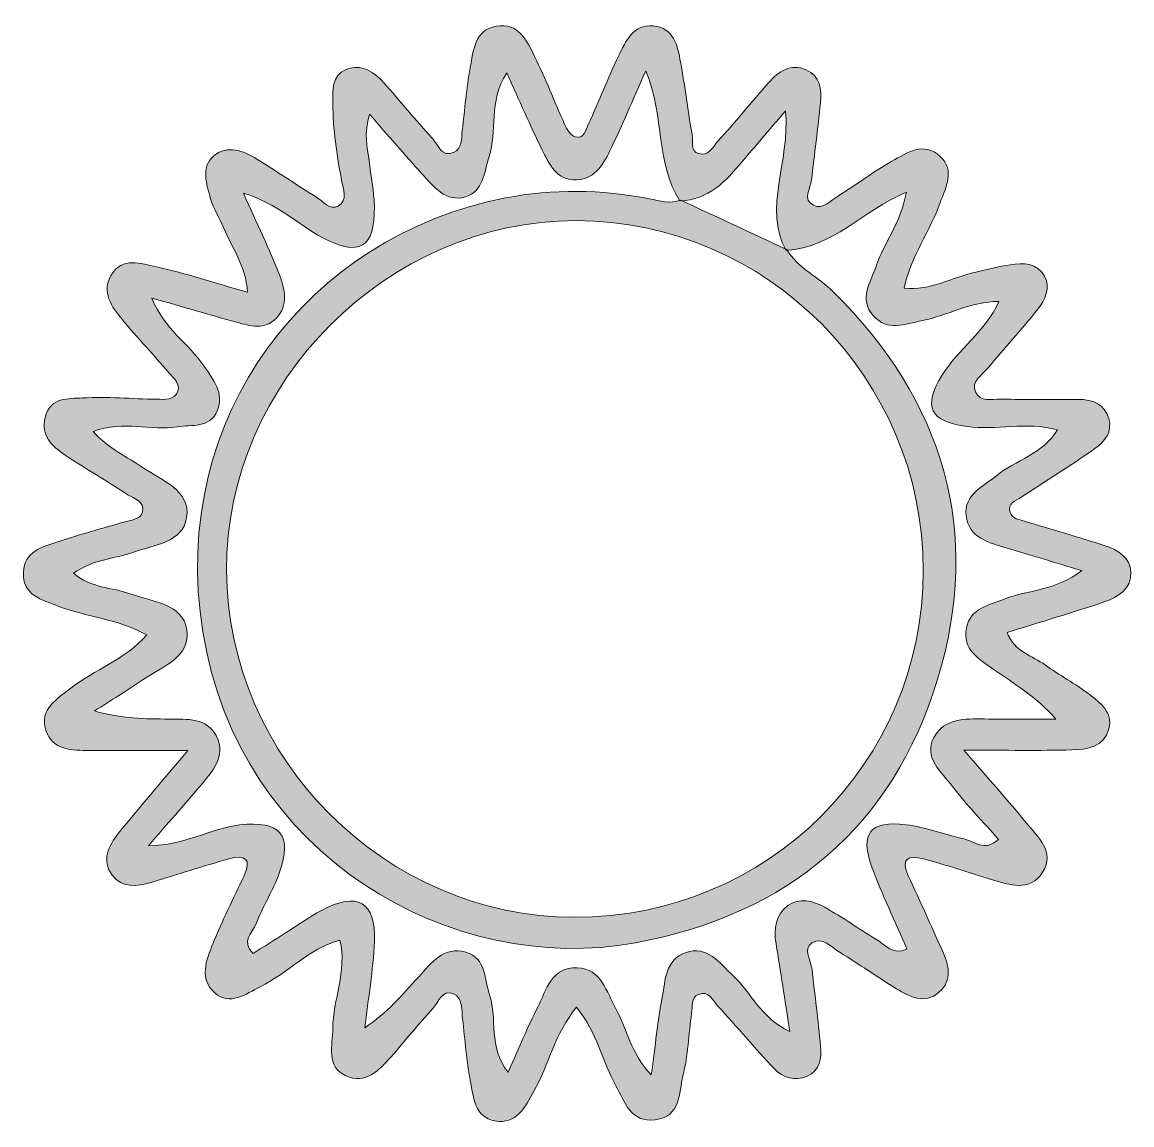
# Model space of a CAD drawing. Header units: inches. Extents: x 29.5 to 41.6, y -56.3 to -44.4.
import ezdxf

# ---------------------------------------------------------------- set-up
doc = ezdxf.new("R2010")
doc.units = ezdxf.units.IN
doc.header["$MEASUREMENT"] = 0
doc.layers.add('Слой 1', color=7, linetype='Continuous', lineweight=0)

# ---------------------------------------------------------------- blocks, each defined once
blk = doc.blocks.new('Block_0')
at = {"layer": 'Слой 1', "true_color": 0x000000, "transparency": 33554687}
h = blk.add_hatch(color=18, dxfattribs=at)
h.dxf.hatch_style = 2
edge = h.paths.add_edge_path()
edge.add_spline(control_points=[(36.668, -46.295), (36.407, -45.897), (36.507, -45.398), (36.3, -44.886), (36.151, -45.22), (36.044, -45.475), (35.925, -45.724), (35.847, -45.885), (35.759, -46.057), (35.55, -46.068), (35.33, -46.079), (35.252, -45.895), (35.174, -45.738), (35.047, -45.48), (34.933, -45.216), (34.793, -44.91), (34.591, -45.225), (34.693, -45.539), (34.603, -45.815), (34.546, -45.985), (34.542, -46.193), (34.347, -46.252), (34.133, -46.316), (33.999, -46.141), (33.871, -45.999), (33.688, -45.798), (33.511, -45.591), (33.307, -45.358), (33.24, -45.567), (33.286, -45.715), (33.301, -45.863), (33.319, -46.027), (33.356, -46.19), (33.359, -46.355), (33.366, -46.808), (33.195, -46.906), (32.795, -46.693), (32.531, -46.553), (32.315, -46.326), (31.94, -46.213), (32.09, -46.549), (32.222, -46.818), (32.33, -47.096), (32.389, -47.249), (32.431, -47.425), (32.297, -47.566), (32.173, -47.698), (32.015, -47.652), (31.866, -47.611), (31.577, -47.53), (31.289, -47.446), (30.948, -47.349), (31.084, -47.688), (31.351, -47.844), (31.511, -48.082), (31.611, -48.231), (31.738, -48.377), (31.657, -48.57), (31.577, -48.763), (31.381, -48.717), (31.223, -48.743), (30.94, -48.791), (30.646, -48.671), (30.313, -48.795), (30.484, -48.988), (30.684, -49.068), (30.855, -49.187), (31.059, -49.329), (31.369, -49.431), (31.325, -49.728), (31.284, -50), (30.973, -50.02), (30.748, -50.102), (30.541, -50.177), (30.306, -50.179), (30.099, -50.331), (30.289, -50.493), (30.518, -50.481), (30.715, -50.554), (30.949, -50.64), (31.282, -50.654), (31.327, -50.943), (31.372, -51.236), (31.061, -51.343), (30.854, -51.483), (30.681, -51.599), (30.504, -51.709), (30.328, -51.822), (30.615, -51.909), (30.877, -51.907), (31.138, -51.91), (31.33, -51.912), (31.547, -51.894), (31.648, -52.095), (31.758, -52.316), (31.598, -52.483), (31.467, -52.64), (31.3, -52.841), (31.125, -53.036), (30.911, -53.282), (31.309, -53.281), (31.586, -53.092), (31.899, -53.057), (32.341, -53.008), (32.477, -53.161), (32.329, -53.579), (32.261, -53.77), (32.147, -53.945), (32.074, -54.135), (32.04, -54.226), (31.907, -54.318), (32.047, -54.449), (32.163, -54.375), (32.28, -54.301), (32.396, -54.227), (32.526, -54.145), (32.651, -54.056), (32.786, -53.983), (33.173, -53.773), (33.38, -53.89), (33.36, -54.32), (33.345, -54.633), (33.292, -54.943), (33.256, -55.255), (33.495, -55.095), (33.664, -54.897), (33.839, -54.703), (33.975, -54.551), (34.114, -54.368), (34.349, -54.436), (34.572, -54.501), (34.551, -54.73), (34.609, -54.908), (34.692, -55.16), (34.589, -55.458), (34.807, -55.736), (34.928, -55.467), (35.02, -55.245), (35.129, -55.031), (35.223, -54.845), (35.278, -54.592), (35.556, -54.605), (35.821, -54.617), (35.874, -54.865), (35.976, -55.05), (36.095, -55.266), (36.134, -55.527), (36.359, -55.766), (36.403, -55.443), (36.428, -55.18), (36.478, -54.922), (36.512, -54.741), (36.509, -54.518), (36.729, -54.441), (36.97, -54.357), (37.095, -54.553), (37.244, -54.69), (37.441, -54.87), (37.543, -55.147), (37.86, -55.295), (37.804, -54.943), (37.759, -54.644), (37.71, -54.346), (37.683, -54.184), (37.71, -54.025), (37.838, -53.93), (37.957, -53.843), (38.112, -53.876), (38.239, -53.949), (38.427, -54.057), (38.605, -54.181), (38.791, -54.293), (38.889, -54.352), (38.971, -54.473), (39.129, -54.404), (38.997, -54.098), (38.859, -53.811), (38.749, -53.514), (38.614, -53.151), (38.731, -53.004), (39.119, -53.055), (39.332, -53.082), (39.537, -53.164), (39.747, -53.208), (39.859, -53.232), (39.969, -53.352), (40.121, -53.214), (39.952, -53.022), (39.774, -52.841), (39.623, -52.64), (39.507, -52.485), (39.301, -52.332), (39.422, -52.106), (39.533, -51.901), (39.758, -51.906), (39.967, -51.909), (40.226, -51.913), (40.484, -51.91), (40.743, -51.91), (40.527, -51.669), (40.289, -51.527), (40.064, -51.369), (39.912, -51.261), (39.724, -51.159), (39.773, -50.921), (39.817, -50.708), (40.014, -50.677), (40.176, -50.613), (40.439, -50.509), (40.745, -50.52), (41.022, -50.301), (40.724, -50.211), (40.47, -50.135), (40.216, -50.058), (40.02, -49.999), (39.797, -49.952), (39.77, -49.704), (39.745, -49.476), (39.953, -49.392), (40.099, -49.273), (40.305, -49.104), (40.596, -49.042), (40.761, -48.777), (40.414, -48.681), (40.095, -48.785), (39.78, -48.741), (39.376, -48.684), (39.299, -48.527), (39.507, -48.187), (39.68, -47.905), (39.974, -47.718), (40.125, -47.386), (39.814, -47.386), (39.567, -47.539), (39.296, -47.593), (39.106, -47.631), (38.918, -47.715), (38.764, -47.539), (38.604, -47.358), (38.736, -47.177), (38.796, -47.002), (38.884, -46.746), (39.066, -46.525), (39.123, -46.2), (38.646, -46.408), (38.32, -46.805), (37.82, -46.833), (37.565, -46.368), (37.865, -45.89), (37.813, -45.321), (37.618, -45.549), (37.482, -45.708), (37.347, -45.867), (37.166, -46.081), (36.98, -46.288), (36.668, -46.295)], knot_values=[0, 0, 0, 0, 1, 1, 1, 2, 2, 2, 3, 3, 3, 4, 4, 4, 5, 5, 5, 6, 6, 6, 7, 7, 7, 8, 8, 8, 9, 9, 9, 10, 10, 10, 11, 11, 11, 12, 12, 12, 13, 13, 13, 14, 14, 14, 15, 15, 15, 16, 16, 16, 17, 17, 17, 18, 18, 18, 19, 19, 19, 20, 20, 20, 21, 21, 21, 22, 22, 22, 23, 23, 23, 24, 24, 24, 25, 25, 25, 26, 26, 26, 27, 27, 27, 28, 28, 28, 29, 29, 29, 30, 30, 30, 31, 31, 31, 32, 32, 32, 33, 33, 33, 34, 34, 34, 35, 35, 35, 36, 36, 36, 37, 37, 37, 38, 38, 38, 39, 39, 39, 40, 40, 40, 41, 41, 41, 42, 42, 42, 43, 43, 43, 44, 44, 44, 45, 45, 45, 46, 46, 46, 47, 47, 47, 48, 48, 48, 49, 49, 49, 50, 50, 50, 51, 51, 51, 52, 52, 52, 53, 53, 53, 54, 54, 54, 55, 55, 55, 56, 56, 56, 57, 57, 57, 58, 58, 58, 59, 59, 59, 60, 60, 60, 61, 61, 61, 62, 62, 62, 63, 63, 63, 64, 64, 64, 65, 65, 65, 66, 66, 66, 67, 67, 67, 68, 68, 68, 69, 69, 69, 70, 70, 70, 71, 71, 71, 72, 72, 72, 73, 73, 73, 74, 74, 74, 75, 75, 75, 76, 76, 76, 77, 77, 77, 78, 78, 78, 79, 79, 79, 80, 80, 80, 81, 81, 81, 82, 82, 82, 83, 83, 83, 84, 84, 84, 85, 85, 85, 85], degree=3, periodic=0)
edge = h.paths.add_edge_path()
edge.add_spline(control_points=[(35.55, -55.032), (35.31, -55.321), (35.247, -55.657), (35.087, -55.943), (34.992, -56.112), (34.901, -56.306), (34.665, -56.264), (34.446, -56.225), (34.434, -56.01), (34.401, -55.842), (34.357, -55.618), (34.342, -55.387), (34.314, -55.16), (34.302, -55.06), (34.321, -54.93), (34.216, -54.886), (34.091, -54.834), (34.054, -54.98), (33.992, -55.047), (33.835, -55.215), (33.692, -55.396), (33.541, -55.568), (33.411, -55.716), (33.261, -55.871), (33.05, -55.774), (32.83, -55.673), (32.908, -55.448), (32.908, -55.263), (32.908, -54.949), (33.068, -54.647), (32.985, -54.305), (32.642, -54.401), (32.416, -54.665), (32.123, -54.81), (31.966, -54.888), (31.796, -55.021), (31.63, -54.876), (31.457, -54.726), (31.537, -54.521), (31.609, -54.345), (31.711, -54.097), (31.829, -53.856), (31.945, -53.615), (32.037, -53.423), (31.954, -53.377), (31.784, -53.424), (31.501, -53.503), (31.223, -53.596), (30.942, -53.679), (30.789, -53.724), (30.627, -53.746), (30.519, -53.602), (30.399, -53.441), (30.478, -53.282), (30.586, -53.148), (30.808, -52.874), (31.039, -52.606), (31.339, -52.25), (30.923, -52.25), (30.601, -52.252), (30.279, -52.25), (30.086, -52.249), (29.869, -52.251), (29.799, -52.029), (29.728, -51.804), (29.92, -51.693), (30.072, -51.574), (30.328, -51.372), (30.657, -51.271), (30.893, -50.998), (30.578, -50.825), (30.24, -50.804), (29.935, -50.686), (29.762, -50.618), (29.544, -50.573), (29.556, -50.319), (29.567, -50.095), (29.76, -50.045), (29.928, -49.99), (30.169, -49.91), (30.415, -49.842), (30.659, -49.772), (30.732, -49.751), (30.826, -49.75), (30.846, -49.664), (30.873, -49.548), (30.755, -49.524), (30.688, -49.48), (30.465, -49.332), (30.231, -49.199), (30.009, -49.051), (29.867, -48.956), (29.745, -48.839), (29.792, -48.641), (29.845, -48.42), (30.045, -48.44), (30.196, -48.431), (30.463, -48.415), (30.732, -48.441), (31, -48.445), (31.087, -48.446), (31.195, -48.46), (31.23, -48.355), (31.257, -48.275), (31.182, -48.216), (31.133, -48.159), (30.966, -47.966), (30.793, -47.778), (30.629, -47.583), (30.51, -47.443), (30.4, -47.283), (30.508, -47.099), (30.625, -46.901), (30.832, -46.973), (30.997, -47.01), (31.316, -47.082), (31.629, -47.185), (31.984, -47.286), (31.968, -46.99), (31.81, -46.8), (31.724, -46.585), (31.682, -46.479), (31.616, -46.38), (31.585, -46.272), (31.541, -46.114), (31.475, -45.926), (31.622, -45.805), (31.764, -45.688), (31.94, -45.751), (32.087, -45.843), (32.304, -45.978), (32.515, -46.122), (32.731, -46.256), (32.804, -46.301), (32.876, -46.401), (32.965, -46.352), (33.075, -46.291), (33.021, -46.162), (33.004, -46.073), (32.95, -45.797), (32.91, -45.52), (32.909, -45.239), (32.909, -45.1), (32.892, -44.94), (33.052, -44.873), (33.219, -44.804), (33.352, -44.897), (33.459, -45.014), (33.639, -45.213), (33.806, -45.423), (33.988, -45.619), (34.05, -45.686), (34.083, -45.829), (34.217, -45.771), (34.311, -45.73), (34.3, -45.622), (34.311, -45.534), (34.339, -45.307), (34.355, -45.077), (34.398, -44.852), (34.432, -44.671), (34.441, -44.445), (34.68, -44.403), (34.921, -44.36), (35.011, -44.562), (35.095, -44.731), (35.214, -44.97), (35.308, -45.222), (35.42, -45.465), (35.444, -45.519), (35.487, -45.591), (35.535, -45.603), (35.631, -45.628), (35.651, -45.525), (35.68, -45.462), (35.791, -45.219), (35.887, -44.968), (36.004, -44.728), (36.08, -44.57), (36.161, -44.381), (36.38, -44.4), (36.602, -44.42), (36.644, -44.615), (36.676, -44.793), (36.723, -45.056), (36.758, -45.321), (36.801, -45.584), (36.813, -45.655), (36.781, -45.755), (36.87, -45.784), (36.978, -45.82), (37.025, -45.712), (37.08, -45.65), (37.268, -45.442), (37.446, -45.224), (37.632, -45.014), (37.739, -44.892), (37.87, -44.805), (38.036, -44.875), (38.191, -44.94), (38.204, -45.091), (38.191, -45.234), (38.164, -45.513), (38.126, -45.79), (38.095, -46.068), (38.084, -46.162), (37.994, -46.28), (38.115, -46.343), (38.218, -46.397), (38.303, -46.291), (38.386, -46.24), (38.582, -46.119), (38.766, -45.98), (38.965, -45.867), (39.128, -45.774), (39.311, -45.647), (39.49, -45.815), (39.652, -45.966), (39.549, -46.148), (39.489, -46.314), (39.378, -46.623), (39.173, -46.894), (39.097, -47.242), (39.388, -47.273), (39.62, -47.12), (39.873, -47.069), (39.998, -47.043), (40.12, -47.007), (40.246, -46.987), (40.389, -46.965), (40.541, -46.967), (40.619, -47.112), (40.687, -47.238), (40.627, -47.368), (40.547, -47.469), (40.372, -47.688), (40.182, -47.895), (40.002, -48.111), (39.939, -48.185), (39.822, -48.249), (39.871, -48.365), (39.92, -48.482), (40.048, -48.442), (40.144, -48.444), (40.424, -48.449), (40.705, -48.447), (40.986, -48.446), (41.14, -48.446), (41.268, -48.5), (41.315, -48.654), (41.358, -48.796), (41.271, -48.907), (41.165, -48.98), (40.904, -49.163), (40.631, -49.328), (40.367, -49.506), (40.311, -49.544), (40.213, -49.569), (40.247, -49.671), (40.269, -49.74), (40.34, -49.748), (40.402, -49.766), (40.694, -49.854), (40.987, -49.94), (41.277, -50.033), (41.416, -50.078), (41.547, -50.16), (41.555, -50.318), (41.565, -50.498), (41.417, -50.587), (41.271, -50.638), (40.924, -50.757), (40.572, -50.86), (40.214, -50.971), (40.293, -51.186), (40.487, -51.223), (40.626, -51.324), (40.781, -51.436), (40.952, -51.525), (41.103, -51.642), (41.222, -51.733), (41.364, -51.837), (41.315, -52.017), (41.262, -52.214), (41.082, -52.24), (40.915, -52.244), (40.563, -52.254), (40.21, -52.247), (39.746, -52.247), (40.018, -52.563), (40.227, -52.793), (40.421, -53.035), (40.544, -53.188), (40.74, -53.347), (40.598, -53.57), (40.46, -53.787), (40.24, -53.707), (40.042, -53.647), (39.798, -53.573), (39.556, -53.492), (39.311, -53.425), (39.142, -53.379), (39.056, -53.422), (39.146, -53.615), (39.27, -53.88), (39.389, -54.148), (39.51, -54.415), (39.582, -54.573), (39.627, -54.738), (39.475, -54.87), (39.319, -55.005), (39.16, -54.919), (39.016, -54.832), (38.809, -54.706), (38.611, -54.565), (38.404, -54.44), (38.31, -54.383), (38.212, -54.26), (38.099, -54.335), (37.998, -54.402), (38.089, -54.523), (38.1, -54.62), (38.131, -54.898), (38.167, -55.176), (38.192, -55.455), (38.204, -55.584), (38.189, -55.717), (38.046, -55.779), (37.914, -55.835), (37.785, -55.797), (37.693, -55.701), (37.483, -55.479), (37.287, -55.244), (37.08, -55.019), (37.024, -54.958), (36.982, -54.847), (36.87, -54.894), (36.786, -54.929), (36.807, -55.024), (36.796, -55.096), (36.764, -55.323), (36.756, -55.555), (36.702, -55.777), (36.658, -55.961), (36.679, -56.217), (36.402, -56.252), (36.135, -56.287), (36.072, -56.06), (35.976, -55.884), (35.829, -55.618), (35.772, -55.308), (35.55, -55.032)], knot_values=[0, 0, 0, 0, 1, 1, 1, 2, 2, 2, 3, 3, 3, 4, 4, 4, 5, 5, 5, 6, 6, 6, 7, 7, 7, 8, 8, 8, 9, 9, 9, 10, 10, 10, 11, 11, 11, 12, 12, 12, 13, 13, 13, 14, 14, 14, 15, 15, 15, 16, 16, 16, 17, 17, 17, 18, 18, 18, 19, 19, 19, 20, 20, 20, 21, 21, 21, 22, 22, 22, 23, 23, 23, 24, 24, 24, 25, 25, 25, 26, 26, 26, 27, 27, 27, 28, 28, 28, 29, 29, 29, 30, 30, 30, 31, 31, 31, 32, 32, 32, 33, 33, 33, 34, 34, 34, 35, 35, 35, 36, 36, 36, 37, 37, 37, 38, 38, 38, 39, 39, 39, 40, 40, 40, 41, 41, 41, 42, 42, 42, 43, 43, 43, 44, 44, 44, 45, 45, 45, 46, 46, 46, 47, 47, 47, 48, 48, 48, 49, 49, 49, 50, 50, 50, 51, 51, 51, 52, 52, 52, 53, 53, 53, 54, 54, 54, 55, 55, 55, 56, 56, 56, 57, 57, 57, 58, 58, 58, 59, 59, 59, 60, 60, 60, 61, 61, 61, 62, 62, 62, 63, 63, 63, 64, 64, 64, 65, 65, 65, 66, 66, 66, 67, 67, 67, 68, 68, 68, 69, 69, 69, 70, 70, 70, 71, 71, 71, 72, 72, 72, 73, 73, 73, 74, 74, 74, 75, 75, 75, 76, 76, 76, 77, 77, 77, 78, 78, 78, 79, 79, 79, 80, 80, 80, 81, 81, 81, 82, 82, 82, 83, 83, 83, 84, 84, 84, 85, 85, 85, 86, 86, 86, 87, 87, 87, 88, 88, 88, 89, 89, 89, 90, 90, 90, 91, 91, 91, 92, 92, 92, 93, 93, 93, 94, 94, 94, 95, 95, 95, 96, 96, 96, 97, 97, 97, 98, 98, 98, 99, 99, 99, 100, 100, 100, 101, 101, 101, 102, 102, 102, 103, 103, 103, 104, 104, 104, 105, 105, 105, 106, 106, 106, 107, 107, 107, 108, 108, 108, 109, 109, 109, 110, 110, 110, 111, 111, 111, 112, 112, 112, 113, 113, 113, 114, 114, 114, 115, 115, 115, 116, 116, 116, 117, 117, 117, 117], degree=3, periodic=0)
h = blk.add_hatch(color=18, dxfattribs=at)
h.dxf.hatch_style = 2
edge = h.paths.add_edge_path()
edge.add_spline(control_points=[(39.305, -50.3), (39.309, -48.222), (37.611, -46.511), (35.544, -46.51), (33.5, -46.509), (31.746, -48.266), (31.757, -50.302), (31.769, -52.345), (33.485, -54.056), (35.525, -54.058), (37.618, -54.061), (39.302, -52.387), (39.305, -50.3)], knot_values=[0, 0, 0, 0, 1, 1, 1, 2, 2, 2, 3, 3, 3, 4, 4, 4, 4], degree=3, periodic=0)
edge = h.paths.add_edge_path()
edge.add_spline(control_points=[(36.676, -46.287), (37.06, -46.466), (37.444, -46.645), (37.828, -46.824), (37.95, -47.026), (38.169, -47.121), (38.331, -47.281), (39.527, -48.461), (39.948, -49.88), (39.461, -51.478), (38.975, -53.074), (37.848, -54.026), (36.188, -54.334), (34.21, -54.701), (31.892, -53.408), (31.5, -50.962), (31.124, -48.621), (32.657, -46.677), (34.778, -46.264), (35.291, -46.165), (35.819, -46.172), (36.339, -46.273), (36.452, -46.296), (36.562, -46.333), (36.676, -46.287)], knot_values=[0, 0, 0, 0, 1, 1, 1, 2, 2, 2, 3, 3, 3, 4, 4, 4, 5, 5, 5, 6, 6, 6, 7, 7, 7, 8, 8, 8, 8], degree=3, periodic=0)
at = {"layer": 'Слой 1'}
for points, knots in [([(35.55, -55.032), (35.31, -55.321), (35.247, -55.657), (35.087, -55.943), (34.992, -56.112), (34.901, -56.306), (34.665, -56.264), (34.446, -56.225), (34.434, -56.01), (34.401, -55.842), (34.357, -55.618), (34.342, -55.387), (34.314, -55.16), (34.302, -55.06), (34.321, -54.93), (34.216, -54.886), (34.091, -54.834), (34.054, -54.98), (33.992, -55.047), (33.835, -55.215), (33.692, -55.396), (33.541, -55.568), (33.411, -55.716), (33.261, -55.871), (33.05, -55.774), (32.83, -55.673), (32.908, -55.448), (32.908, -55.263), (32.908, -54.949), (33.068, -54.647), (32.985, -54.305), (32.642, -54.401), (32.416, -54.665), (32.123, -54.81), (31.966, -54.888), (31.796, -55.021), (31.63, -54.876), (31.457, -54.726), (31.537, -54.521), (31.609, -54.345), (31.711, -54.097), (31.829, -53.856), (31.945, -53.615), (32.037, -53.423), (31.954, -53.377), (31.784, -53.424), (31.501, -53.503), (31.223, -53.596), (30.942, -53.679), (30.789, -53.724), (30.627, -53.746), (30.519, -53.602), (30.399, -53.441), (30.478, -53.282), (30.586, -53.148), (30.808, -52.874), (31.039, -52.606), (31.339, -52.25), (30.923, -52.25), (30.601, -52.252), (30.279, -52.25), (30.086, -52.249), (29.869, -52.251), (29.799, -52.029), (29.728, -51.804), (29.92, -51.693), (30.072, -51.574), (30.328, -51.372), (30.657, -51.271), (30.893, -50.998), (30.578, -50.825), (30.24, -50.804), (29.935, -50.686), (29.762, -50.618), (29.544, -50.573), (29.556, -50.319), (29.567, -50.095), (29.76, -50.045), (29.928, -49.99), (30.169, -49.91), (30.415, -49.842), (30.659, -49.772), (30.732, -49.751), (30.826, -49.75), (30.846, -49.664), (30.873, -49.548), (30.755, -49.524), (30.688, -49.48), (30.465, -49.332), (30.231, -49.199), (30.009, -49.051), (29.867, -48.956), (29.745, -48.839), (29.792, -48.641), (29.845, -48.42), (30.045, -48.44), (30.196, -48.431), (30.463, -48.415), (30.732, -48.441), (31, -48.445), (31.087, -48.446), (31.195, -48.46), (31.23, -48.355), (31.257, -48.275), (31.182, -48.216), (31.133, -48.159), (30.966, -47.966), (30.793, -47.778), (30.629, -47.583), (30.51, -47.443), (30.4, -47.283), (30.508, -47.099), (30.625, -46.901), (30.832, -46.973), (30.997, -47.01), (31.316, -47.082), (31.629, -47.185), (31.984, -47.286), (31.968, -46.99), (31.81, -46.8), (31.724, -46.585), (31.682, -46.479), (31.616, -46.38), (31.585, -46.272), (31.541, -46.114), (31.475, -45.926), (31.622, -45.805), (31.764, -45.688), (31.94, -45.751), (32.087, -45.843), (32.304, -45.978), (32.515, -46.122), (32.731, -46.256), (32.804, -46.301), (32.876, -46.401), (32.965, -46.352), (33.075, -46.291), (33.021, -46.162), (33.004, -46.073), (32.95, -45.797), (32.91, -45.52), (32.909, -45.239), (32.909, -45.1), (32.892, -44.94), (33.052, -44.873), (33.219, -44.804), (33.352, -44.897), (33.459, -45.014), (33.639, -45.213), (33.806, -45.423), (33.988, -45.619), (34.05, -45.686), (34.083, -45.829), (34.217, -45.771), (34.311, -45.73), (34.3, -45.622), (34.311, -45.534), (34.339, -45.307), (34.355, -45.077), (34.398, -44.852), (34.432, -44.671), (34.441, -44.445), (34.68, -44.403), (34.921, -44.36), (35.011, -44.562), (35.095, -44.731), (35.214, -44.97), (35.308, -45.222), (35.42, -45.465), (35.444, -45.519), (35.487, -45.591), (35.535, -45.603), (35.631, -45.628), (35.651, -45.525), (35.68, -45.462), (35.791, -45.219), (35.887, -44.968), (36.004, -44.728), (36.08, -44.57), (36.161, -44.381), (36.38, -44.4), (36.602, -44.42), (36.644, -44.615), (36.676, -44.793), (36.723, -45.056), (36.758, -45.321), (36.801, -45.584), (36.813, -45.655), (36.781, -45.755), (36.87, -45.784), (36.978, -45.82), (37.025, -45.712), (37.08, -45.65), (37.268, -45.442), (37.446, -45.224), (37.632, -45.014), (37.739, -44.892), (37.87, -44.805), (38.036, -44.875), (38.191, -44.94), (38.204, -45.091), (38.191, -45.234), (38.164, -45.513), (38.126, -45.79), (38.095, -46.068), (38.084, -46.162), (37.994, -46.28), (38.115, -46.343), (38.218, -46.397), (38.303, -46.291), (38.386, -46.24), (38.582, -46.119), (38.766, -45.98), (38.965, -45.867), (39.128, -45.774), (39.311, -45.647), (39.49, -45.815), (39.652, -45.966), (39.549, -46.148), (39.489, -46.314), (39.378, -46.623), (39.173, -46.894), (39.097, -47.242), (39.388, -47.273), (39.62, -47.12), (39.873, -47.069), (39.998, -47.043), (40.12, -47.007), (40.246, -46.987), (40.389, -46.965), (40.541, -46.967), (40.619, -47.112), (40.687, -47.238), (40.627, -47.368), (40.547, -47.469), (40.372, -47.688), (40.182, -47.895), (40.002, -48.111), (39.939, -48.185), (39.822, -48.249), (39.871, -48.365), (39.92, -48.482), (40.048, -48.442), (40.144, -48.444), (40.424, -48.449), (40.705, -48.447), (40.986, -48.446), (41.14, -48.446), (41.268, -48.5), (41.315, -48.654), (41.358, -48.796), (41.271, -48.907), (41.165, -48.98), (40.904, -49.163), (40.631, -49.328), (40.367, -49.506), (40.311, -49.544), (40.213, -49.569), (40.247, -49.671), (40.269, -49.74), (40.34, -49.748), (40.402, -49.766), (40.694, -49.854), (40.987, -49.94), (41.277, -50.033), (41.416, -50.078), (41.547, -50.16), (41.555, -50.318), (41.565, -50.498), (41.417, -50.587), (41.271, -50.638), (40.924, -50.757), (40.572, -50.86), (40.214, -50.971), (40.293, -51.186), (40.487, -51.223), (40.626, -51.324), (40.781, -51.436), (40.952, -51.525), (41.103, -51.642), (41.222, -51.733), (41.364, -51.837), (41.315, -52.017), (41.262, -52.214), (41.082, -52.24), (40.915, -52.244), (40.563, -52.254), (40.21, -52.247), (39.746, -52.247), (40.018, -52.563), (40.227, -52.793), (40.421, -53.035), (40.544, -53.188), (40.74, -53.347), (40.598, -53.57), (40.46, -53.787), (40.24, -53.707), (40.042, -53.647), (39.798, -53.573), (39.556, -53.492), (39.311, -53.425), (39.142, -53.379), (39.056, -53.422), (39.146, -53.615), (39.27, -53.88), (39.389, -54.148), (39.51, -54.415), (39.582, -54.573), (39.627, -54.738), (39.475, -54.87), (39.319, -55.005), (39.16, -54.919), (39.016, -54.832), (38.809, -54.706), (38.611, -54.565), (38.404, -54.44), (38.31, -54.383), (38.212, -54.26), (38.099, -54.335), (37.998, -54.402), (38.089, -54.523), (38.1, -54.62), (38.131, -54.898), (38.167, -55.176), (38.192, -55.455), (38.204, -55.584), (38.189, -55.717), (38.046, -55.779), (37.914, -55.835), (37.785, -55.797), (37.693, -55.701), (37.483, -55.479), (37.287, -55.244), (37.08, -55.019), (37.024, -54.958), (36.982, -54.847), (36.87, -54.894), (36.786, -54.929), (36.807, -55.024), (36.796, -55.096), (36.764, -55.323), (36.756, -55.555), (36.702, -55.777), (36.658, -55.961), (36.679, -56.217), (36.402, -56.252), (36.135, -56.287), (36.072, -56.06), (35.976, -55.884), (35.829, -55.618), (35.772, -55.308), (35.55, -55.032)], [0, 0, 0, 0, 1, 1, 1, 2, 2, 2, 3, 3, 3, 4, 4, 4, 5, 5, 5, 6, 6, 6, 7, 7, 7, 8, 8, 8, 9, 9, 9, 10, 10, 10, 11, 11, 11, 12, 12, 12, 13, 13, 13, 14, 14, 14, 15, 15, 15, 16, 16, 16, 17, 17, 17, 18, 18, 18, 19, 19, 19, 20, 20, 20, 21, 21, 21, 22, 22, 22, 23, 23, 23, 24, 24, 24, 25, 25, 25, 26, 26, 26, 27, 27, 27, 28, 28, 28, 29, 29, 29, 30, 30, 30, 31, 31, 31, 32, 32, 32, 33, 33, 33, 34, 34, 34, 35, 35, 35, 36, 36, 36, 37, 37, 37, 38, 38, 38, 39, 39, 39, 40, 40, 40, 41, 41, 41, 42, 42, 42, 43, 43, 43, 44, 44, 44, 45, 45, 45, 46, 46, 46, 47, 47, 47, 48, 48, 48, 49, 49, 49, 50, 50, 50, 51, 51, 51, 52, 52, 52, 53, 53, 53, 54, 54, 54, 55, 55, 55, 56, 56, 56, 57, 57, 57, 58, 58, 58, 59, 59, 59, 60, 60, 60, 61, 61, 61, 62, 62, 62, 63, 63, 63, 64, 64, 64, 65, 65, 65, 66, 66, 66, 67, 67, 67, 68, 68, 68, 69, 69, 69, 70, 70, 70, 71, 71, 71, 72, 72, 72, 73, 73, 73, 74, 74, 74, 75, 75, 75, 76, 76, 76, 77, 77, 77, 78, 78, 78, 79, 79, 79, 80, 80, 80, 81, 81, 81, 82, 82, 82, 83, 83, 83, 84, 84, 84, 85, 85, 85, 86, 86, 86, 87, 87, 87, 88, 88, 88, 89, 89, 89, 90, 90, 90, 91, 91, 91, 92, 92, 92, 93, 93, 93, 94, 94, 94, 95, 95, 95, 96, 96, 96, 97, 97, 97, 98, 98, 98, 99, 99, 99, 100, 100, 100, 101, 101, 101, 102, 102, 102, 103, 103, 103, 104, 104, 104, 105, 105, 105, 106, 106, 106, 107, 107, 107, 108, 108, 108, 109, 109, 109, 110, 110, 110, 111, 111, 111, 112, 112, 112, 113, 113, 113, 114, 114, 114, 115, 115, 115, 116, 116, 116, 117, 117, 117, 117]), ([(36.668, -46.295), (36.407, -45.897), (36.507, -45.398), (36.3, -44.886), (36.151, -45.22), (36.044, -45.475), (35.925, -45.724), (35.847, -45.885), (35.759, -46.057), (35.55, -46.068), (35.33, -46.079), (35.252, -45.895), (35.174, -45.738), (35.047, -45.48), (34.933, -45.216), (34.793, -44.91), (34.591, -45.225), (34.693, -45.539), (34.603, -45.815), (34.546, -45.985), (34.542, -46.193), (34.347, -46.252), (34.133, -46.316), (33.999, -46.141), (33.871, -45.999), (33.688, -45.798), (33.511, -45.591), (33.307, -45.358), (33.24, -45.567), (33.286, -45.715), (33.301, -45.863), (33.319, -46.027), (33.356, -46.19), (33.359, -46.355), (33.366, -46.808), (33.195, -46.906), (32.795, -46.693), (32.531, -46.553), (32.315, -46.326), (31.94, -46.213), (32.09, -46.549), (32.222, -46.818), (32.33, -47.096), (32.389, -47.249), (32.431, -47.425), (32.297, -47.566), (32.173, -47.698), (32.015, -47.652), (31.866, -47.611), (31.577, -47.53), (31.289, -47.446), (30.948, -47.349), (31.084, -47.688), (31.351, -47.844), (31.511, -48.082), (31.611, -48.231), (31.738, -48.377), (31.657, -48.57), (31.577, -48.763), (31.381, -48.717), (31.223, -48.743), (30.94, -48.791), (30.646, -48.671), (30.313, -48.795), (30.484, -48.988), (30.684, -49.068), (30.855, -49.187), (31.059, -49.329), (31.369, -49.431), (31.325, -49.728), (31.284, -50), (30.973, -50.02), (30.748, -50.102), (30.541, -50.177), (30.306, -50.179), (30.099, -50.331), (30.289, -50.493), (30.518, -50.481), (30.715, -50.554), (30.949, -50.64), (31.282, -50.654), (31.327, -50.943), (31.372, -51.236), (31.061, -51.343), (30.854, -51.483), (30.681, -51.599), (30.504, -51.709), (30.328, -51.822), (30.615, -51.909), (30.877, -51.907), (31.138, -51.91), (31.33, -51.912), (31.547, -51.894), (31.648, -52.095), (31.758, -52.316), (31.598, -52.483), (31.467, -52.64), (31.3, -52.841), (31.125, -53.036), (30.911, -53.282), (31.309, -53.281), (31.586, -53.092), (31.899, -53.057), (32.341, -53.008), (32.477, -53.161), (32.329, -53.579), (32.261, -53.77), (32.147, -53.945), (32.074, -54.135), (32.04, -54.226), (31.907, -54.318), (32.047, -54.449), (32.163, -54.375), (32.28, -54.301), (32.396, -54.227), (32.526, -54.145), (32.651, -54.056), (32.786, -53.983), (33.173, -53.773), (33.38, -53.89), (33.36, -54.32), (33.345, -54.633), (33.292, -54.943), (33.256, -55.255), (33.495, -55.095), (33.664, -54.897), (33.839, -54.703), (33.975, -54.551), (34.114, -54.368), (34.349, -54.436), (34.572, -54.501), (34.551, -54.73), (34.609, -54.908), (34.692, -55.16), (34.589, -55.458), (34.807, -55.736), (34.928, -55.467), (35.02, -55.245), (35.129, -55.031), (35.223, -54.845), (35.278, -54.592), (35.556, -54.605), (35.821, -54.617), (35.874, -54.865), (35.976, -55.05), (36.095, -55.266), (36.134, -55.527), (36.359, -55.766), (36.403, -55.443), (36.428, -55.18), (36.478, -54.922), (36.512, -54.741), (36.509, -54.518), (36.729, -54.441), (36.97, -54.357), (37.095, -54.553), (37.244, -54.69), (37.441, -54.87), (37.543, -55.147), (37.86, -55.295), (37.804, -54.943), (37.759, -54.644), (37.71, -54.346), (37.683, -54.184), (37.71, -54.025), (37.838, -53.93), (37.957, -53.843), (38.112, -53.876), (38.239, -53.949), (38.427, -54.057), (38.605, -54.181), (38.791, -54.293), (38.889, -54.352), (38.971, -54.473), (39.129, -54.404), (38.997, -54.098), (38.859, -53.811), (38.749, -53.514), (38.614, -53.151), (38.731, -53.004), (39.119, -53.055), (39.332, -53.082), (39.537, -53.164), (39.747, -53.208), (39.859, -53.232), (39.969, -53.352), (40.121, -53.214), (39.952, -53.022), (39.774, -52.841), (39.623, -52.64), (39.507, -52.485), (39.301, -52.332), (39.422, -52.106), (39.533, -51.901), (39.758, -51.906), (39.967, -51.909), (40.226, -51.913), (40.484, -51.91), (40.743, -51.91), (40.527, -51.669), (40.289, -51.527), (40.064, -51.369), (39.912, -51.261), (39.724, -51.159), (39.773, -50.921), (39.817, -50.708), (40.014, -50.677), (40.176, -50.613), (40.439, -50.509), (40.745, -50.52), (41.022, -50.301), (40.724, -50.211), (40.47, -50.135), (40.216, -50.058), (40.02, -49.999), (39.797, -49.952), (39.77, -49.704), (39.745, -49.476), (39.953, -49.392), (40.099, -49.273), (40.305, -49.104), (40.596, -49.042), (40.761, -48.777), (40.414, -48.681), (40.095, -48.785), (39.78, -48.741), (39.376, -48.684), (39.299, -48.527), (39.507, -48.187), (39.68, -47.905), (39.974, -47.718), (40.125, -47.386), (39.814, -47.386), (39.567, -47.539), (39.296, -47.593), (39.106, -47.631), (38.918, -47.715), (38.764, -47.539), (38.604, -47.358), (38.736, -47.177), (38.796, -47.002), (38.884, -46.746), (39.066, -46.525), (39.123, -46.2), (38.646, -46.408), (38.32, -46.805), (37.82, -46.833), (37.565, -46.368), (37.865, -45.89), (37.813, -45.321), (37.618, -45.549), (37.482, -45.708), (37.347, -45.867), (37.166, -46.081), (36.98, -46.288), (36.668, -46.295)], [0, 0, 0, 0, 1, 1, 1, 2, 2, 2, 3, 3, 3, 4, 4, 4, 5, 5, 5, 6, 6, 6, 7, 7, 7, 8, 8, 8, 9, 9, 9, 10, 10, 10, 11, 11, 11, 12, 12, 12, 13, 13, 13, 14, 14, 14, 15, 15, 15, 16, 16, 16, 17, 17, 17, 18, 18, 18, 19, 19, 19, 20, 20, 20, 21, 21, 21, 22, 22, 22, 23, 23, 23, 24, 24, 24, 25, 25, 25, 26, 26, 26, 27, 27, 27, 28, 28, 28, 29, 29, 29, 30, 30, 30, 31, 31, 31, 32, 32, 32, 33, 33, 33, 34, 34, 34, 35, 35, 35, 36, 36, 36, 37, 37, 37, 38, 38, 38, 39, 39, 39, 40, 40, 40, 41, 41, 41, 42, 42, 42, 43, 43, 43, 44, 44, 44, 45, 45, 45, 46, 46, 46, 47, 47, 47, 48, 48, 48, 49, 49, 49, 50, 50, 50, 51, 51, 51, 52, 52, 52, 53, 53, 53, 54, 54, 54, 55, 55, 55, 56, 56, 56, 57, 57, 57, 58, 58, 58, 59, 59, 59, 60, 60, 60, 61, 61, 61, 62, 62, 62, 63, 63, 63, 64, 64, 64, 65, 65, 65, 66, 66, 66, 67, 67, 67, 68, 68, 68, 69, 69, 69, 70, 70, 70, 71, 71, 71, 72, 72, 72, 73, 73, 73, 74, 74, 74, 75, 75, 75, 76, 76, 76, 77, 77, 77, 78, 78, 78, 79, 79, 79, 80, 80, 80, 81, 81, 81, 82, 82, 82, 83, 83, 83, 84, 84, 84, 85, 85, 85, 85]), ([(36.676, -46.287), (37.06, -46.466), (37.444, -46.645), (37.828, -46.824), (37.95, -47.026), (38.169, -47.121), (38.331, -47.281), (39.527, -48.461), (39.948, -49.88), (39.461, -51.478), (38.975, -53.074), (37.848, -54.026), (36.188, -54.334), (34.21, -54.701), (31.892, -53.408), (31.5, -50.962), (31.124, -48.621), (32.657, -46.677), (34.778, -46.264), (35.291, -46.165), (35.819, -46.172), (36.339, -46.273), (36.452, -46.296), (36.562, -46.333), (36.676, -46.287)], [0, 0, 0, 0, 1, 1, 1, 2, 2, 2, 3, 3, 3, 4, 4, 4, 5, 5, 5, 6, 6, 6, 7, 7, 7, 8, 8, 8, 8]), ([(39.305, -50.3), (39.309, -48.222), (37.611, -46.511), (35.544, -46.51), (33.5, -46.509), (31.746, -48.266), (31.757, -50.302), (31.769, -52.345), (33.485, -54.056), (35.525, -54.058), (37.618, -54.061), (39.302, -52.387), (39.305, -50.3)], [0, 0, 0, 0, 1, 1, 1, 2, 2, 2, 3, 3, 3, 4, 4, 4, 4])]:
    blk.add_open_spline(points, degree=3, knots=knots, dxfattribs=at)

msp = doc.modelspace()

# ---------------------------------------------------------------- block references
at = {"layer": 'Слой 1'}
msp.add_blockref('Block_0', (0, 0), dxfattribs=at)

doc.saveas('drawing.dxf')
